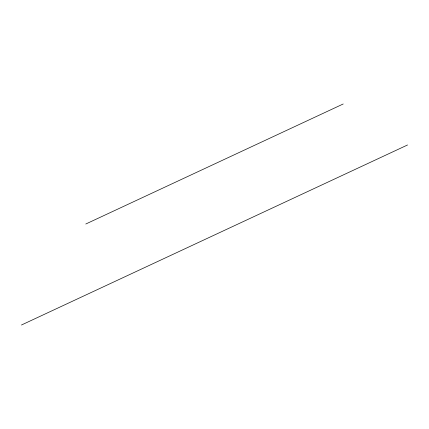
<?xml version="1.0" encoding="UTF-8"?>
<svg xmlns="http://www.w3.org/2000/svg" width="429" height="429" viewBox="0 0 429 429"><rect width="100%" height="100%" fill="white"/><g stroke="black" fill="none" stroke-linecap="round" stroke-linejoin="round"><path stroke-width="0.64" d="M85.8 224.008L343.2 103.984M21.45 325.016L407.55 144.975"/></g></svg>
